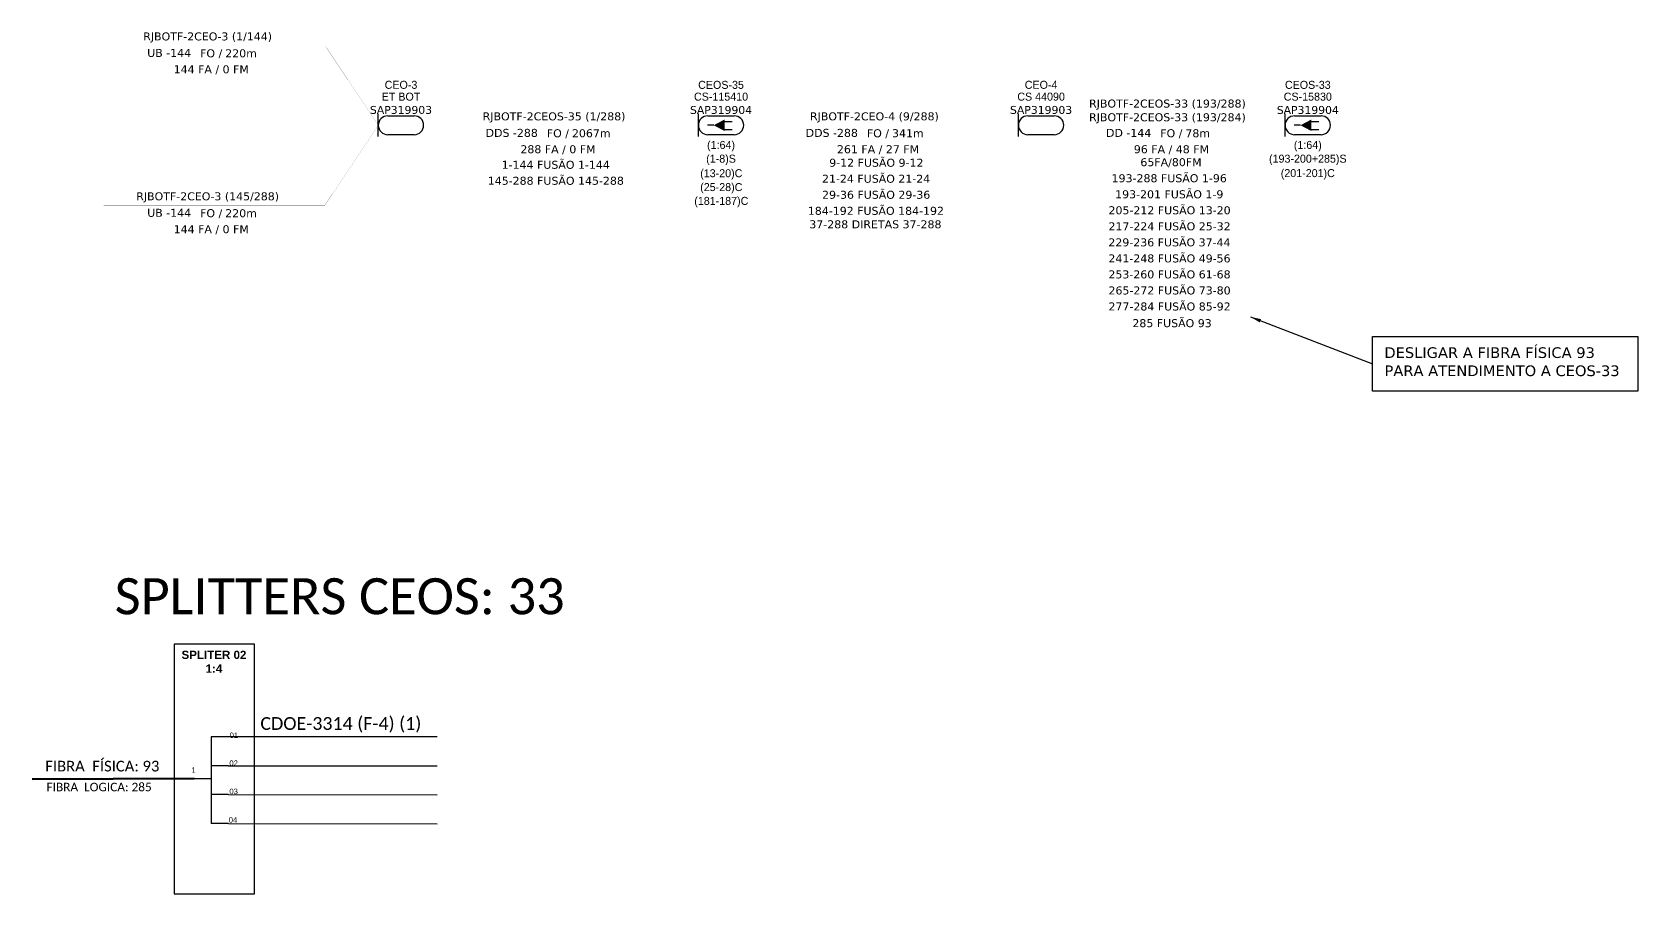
# Model space of a CAD drawing. Header units: millimetres. Extents: x 2767 to 3378, y 650 to 1066.
# Drawn here: x 2807.2 to 3108.2, y 904.3 to 1066 of the extents above; entities that cross this region are included whole.
import ezdxf
from ezdxf.enums import TextEntityAlignment as Align

# ---------------------------------------------------------------- set-up
doc = ezdxf.new("R2010")
doc.units = ezdxf.units.MM
doc.header["$LTSCALE"] = 0.1
doc.header["$MEASUREMENT"] = 0
doc.layers.add('40.1-ETIQUETAS', color=1, linetype='Continuous', lineweight=20)
doc.layers.add('Texto_Cabos', color=1, linetype='Continuous', lineweight=20)
for name, color, linetype in [('CD a instalar', 1, 'Continuous'), ('CEO', 1, 'Continuous'), ('CEOS', 1, 'Continuous'), ('label_cabos', 7, 'Continuous')]:
    doc.layers.add(name, color=color, linetype=linetype)
doc.styles.add('siredit', font='verdana.ttf')
doc.styles.get("Standard").update_dxf_attribs({"font": 'arial.ttf'})
doc.styles.add('Style-font000', font='font000.shx')
doc.dimstyles.new('CC', dxfattribs={"dimtxt": 1, "dimasz": 2, "dimexe": 0.18, "dimexo": 0.0625, "dimgap": 0.09, "dimtad": 0, "dimdec": 0, "dimrnd": 1, "dimzin": 0, "dimdsep": 46, "dimtxsty": 'siredit', "dimblk": 'NONE', "dimcen": 0, "dimse1": 1, "dimse2": 1, "dimsd1": 1, "dimsd2": 1, "dimclrt": 7, "dimadec": 0, "dimazin": 0, "dimtfac": 1, "dimtdec": 0, "dimtofl": 0, "dimtmove": 0, "dimatfit": 3, "dimfxl": 0, "dimtolj": 1, "dimtzin": 0, "dimarcsym": 0})

# ---------------------------------------------------------------- blocks, each defined once
blk = doc.blocks.new('ceo')
at = {"layer": 'CEO', "color": 0}
for p, q in [((1.77, 1.77), (6.73, 1.77)), ((6.73, -1.77), (1.77, -1.77))]:
    blk.add_line(p, q, dxfattribs=at)
blk.add_lwpolyline([(0, -2.13), (0, 2.13)], dxfattribs=at)
for centre, start, end in [((1.77, 0), 90, 270), ((6.73, 0), 270, 90)]:
    blk.add_arc(centre, 1.77, start, end, dxfattribs=at)
at = {"layer": 'CEO', "color": 0, "style": 'siredit', "flags": 1}
for tag, height, p in [('ID', 0.887, (4.25, 9.07)), ('COORX', 0.739, (4.25, -1.77)), ('COORY', 0.739, (4.25, -1.77))]:
    blk.add_attdef(tag, text='', height=height, dxfattribs=at).set_placement(p, align=Align.MIDDLE_CENTER)
at = {"layer": 'CEO', "color": 0}
for tag, height, style, p in [('LOCAL?', 1.5, 'Style-font000', (4.25, 5.37)), ('NOME?', 1.5, 'Style-font000', (4.25, 7.59)), ('TIPO?', 1.48, 'siredit', (4.25, 2.88))]:
    blk.add_attdef(tag, text='', height=height, dxfattribs=dict(at, style=style)).set_placement(p, align=Align.MIDDLE_CENTER)
at = {"layer": 'CEO', "color": 0, "style": 'Style-font000', "flags": 1}
blk.add_attdef('FIBRAS_RESERVA', text='', height=1.5, dxfattribs=at).set_placement((4.25, -2.94), align=Align.TOP_CENTER)
blk = doc.blocks.new('Attributo_cabos')
at = {"layer": 'Texto_Cabos', "color": 0, "style": 'siredit'}
blk.add_text('FO /', height=1.5, dxfattribs=at).set_placement((1.49, -1.5), align=Align.MIDDLE_RIGHT)
at = {"layer": 'Texto_Cabos', "color": 0, "style": 'siredit', "flags": 1}
for tag, p in [('ID', (-0.57, 7.5)), ('N_CABOS_R_PRIMARIA', (-0.57, 4.5)), ('S/CORTE_R_PRIMARIA', (-0.57, -10.5)), ('FUSÃO_R_PRIMARIA', (-0.57, -13.5)), ('T_CABOS', (-0.57, -19.5))]:
    blk.add_attdef(tag, text='', height=1.5, dxfattribs=at).set_placement(p, align=Align.MIDDLE_CENTER)
at = {"layer": 'Texto_Cabos', "color": 0, "style": 'siredit'}
for tag, p in [('N_CABOS_001', (-16.31, 0.92)), ('FUSÃO_001', (-1.03, -8.25))]:
    blk.add_attdef(tag, p, '', height=1.5, dxfattribs=at)
blk.add_attdef('FIBRAS', text='', height=1.5, dxfattribs=at).set_placement((-4.34, -1.43), align=Align.MIDDLE_RIGHT)
blk.add_attdef('METROS', text='', height=1.5, dxfattribs=at).set_placement((2.05, -1.5), align=Align.MIDDLE_LEFT)
blk.add_attdef('FA/FM', text='', height=1.5, dxfattribs=at).set_placement((-0.57, -4.5), align=Align.MIDDLE_CENTER)
at = {"layer": 'Texto_Cabos', "color": 0, "style": 'siredit', "flags": 1}
blk.add_attdef('S/CORTE', text='', height=1.5, dxfattribs=at).set_placement((-0.57, -16.5), align=Align.CENTER)
blk = doc.blocks.new('ceos')
at = {"layer": 'CEOS', "color": 0}
for p, q in [((1.77, 1.77), (6.73, 1.77)), ((6.73, -1.77), (1.77, -1.77))]:
    blk.add_line(p, q, dxfattribs=at)
for points in [[(0, -2.13), (0, 2.13)], [(2.88, 0), (1.69, 0)], [(4.84, 0.7), (6.34, 0.7)], [(4.84, -0.77), (6.34, -0.77)]]:
    blk.add_lwpolyline(points, dxfattribs=at)
blk.add_lwpolyline([(2.88, 0, 0, 2.18, 0), (4.93, 0, 2.18, 2.18, 0)], format="xyseb", dxfattribs=at)
for centre, start, end in [((1.77, 0), 90, 270), ((6.73, 0), 270, 90)]:
    blk.add_arc(centre, 1.77, start, end, dxfattribs=at)
at = {"layer": 'CEOS', "color": 0, "style": 'siredit', "flags": 1}
for tag, height, p in [('ID', 0.887, (4.25, 9.07)), ('COORX', 0.739, (4.25, -1.77)), ('COORY', 0.739, (4.25, -1.77))]:
    blk.add_attdef(tag, text='', height=height, dxfattribs=at).set_placement(p, align=Align.MIDDLE_CENTER)
at = {"layer": 'CEOS', "color": 0}
for tag, height, style, p in [('LOCAL?', 1.5, 'Style-font000', (4.25, 5.37)), ('NOME?', 1.5, 'Style-font000', (4.25, 7.59)), ('TIPO?', 1.48, 'siredit', (4.25, 2.88))]:
    blk.add_attdef(tag, text='', height=height, dxfattribs=dict(at, style=style)).set_placement(p, align=Align.MIDDLE_CENTER)
at = {"layer": 'CEOS', "color": 0, "style": 'Style-font000'}
for tag, p in [('RACIO_SPLITAGEM', (4.25, -2.94)), ('FIBRAS_FUSIONADAS', (4.25, -5.51)), ('FIBRAS_RESERVA', (4.25, -7.73))]:
    blk.add_attdef(tag, text='', height=1.5, dxfattribs=at).set_placement(p, align=Align.TOP_CENTER)
blk = doc.blocks.new('_None')

msp = doc.modelspace()

# ---------------------------------------------------------------- linework, layer by layer
at = {"color": 7, "linetype": 'Continuous'}
for p, q in [((2840.8, 933.74), (2840.8, 917.47)), ((2844.02, 933.74), (2840.8, 933.74)), ((2844.02, 928.3), (2840.95, 928.3)), ((2837.61, 925.92), (2840.78, 925.92)), ((2844.02, 922.91), (2840.95, 922.91)), ((2844.02, 917.47), (2840.8, 917.47))]:
    msp.add_line(p, q, dxfattribs=at)
at = {"color": 10, "linetype": 'Continuous'}
for p, q in [((2843.87, 933.78), (2883.14, 933.77)), ((2844.02, 928.29), (2883.14, 928.28)), ((2844.02, 922.89), (2883.14, 922.88)), ((2844.02, 917.46), (2883.14, 917.44))]:
    msp.add_line(p, q, dxfattribs=at)
at = {"color": 1, "linetype": 'Continuous', "lineweight": 60}
msp.add_line((2837.61, 925.92), (2807.22, 925.82), dxfattribs=at)
msp.add_lwpolyline([(3058.5, 1008.82), (3108.25, 1008.82), (3108.25, 998.57), (3058.5, 998.57)], close=True)
at = {"color": 7}
msp.add_lwpolyline([(2833.83, 904.27), (2848.93, 904.27), (2848.93, 951.14), (2833.83, 951.14)], close=True, dxfattribs=at)
at = {"layer": 'CD a instalar', "color": 0, "linetype": 'ByBlock', "const_width": 0.02}
for points in [[(2872.12, 1048.48), (2862.12, 1063.48), (2820.62, 1063.48)], [(2872.12, 1048.48), (2862.12, 1033.48), (2820.62, 1033.48)], [(2880.62, 1048.48), (2932.12, 1048.48)]]:
    msp.add_lwpolyline(points, dxfattribs=at)
at = {"layer": 'CD a instalar', "color": 7, "linetype": 'ByBlock', "const_width": 0.02}
msp.add_lwpolyline([(2940.62, 1048.48), (2992.12, 1048.48)], dxfattribs=at)
at = {"layer": 'CD a instalar', "color": 5, "linetype": 'ByBlock', "const_width": 0.02}
msp.add_lwpolyline([(3000.62, 1048.48), (3000.62, 1048.48), (3042.12, 1048.48)], dxfattribs=at)
at = {"layer": 'CEOS', "color": 7}
for p, q in [((2933.89, 1050.24), (2938.85, 1050.24)), ((2938.85, 1046.71), (2933.89, 1046.71))]:
    msp.add_line(p, q, dxfattribs=at)
for points in [[(2932.12, 1046.34), (2932.12, 1050.61)], [(2935, 1048.48), (2933.81, 1048.48)], [(2936.96, 1049.18), (2938.46, 1049.18)], [(2936.96, 1047.7), (2938.46, 1047.7)]]:
    msp.add_lwpolyline(points, dxfattribs=at)
msp.add_lwpolyline([(2935, 1048.48, 0, 2.18, 0), (2937.05, 1048.48, 2.18, 2.18, 0)], format="xyseb", dxfattribs=at)
for centre, start, end in [((2933.89, 1048.48), 90, 270), ((2938.85, 1048.48), 270, 90)]:
    msp.add_arc(centre, 1.77, start, end, dxfattribs=at)

# ---------------------------------------------------------------- block references
at = {"layer": '40.1-ETIQUETAS', "color": 7, "linetype": 'Continuous'}
ref = msp.add_blockref('Attributo_cabos', (2841.37, 1063.48), dxfattribs=at)
ref.add_attrib('N_CABOS_001', 'RJBOTF-2CEO-3 (1/144)', (2828.04, 1064.4), dxfattribs={"layer": 'Texto_Cabos', "color": 0, "height": 1.5, "style": 'siredit'})
ref.add_attrib('FA/FM', '144 FA / 0 FM', dxfattribs={"layer": 'Texto_Cabos', "color": 0, "height": 1.5, "style": 'siredit'}).set_placement((2840.8, 1058.98), align=Align.MIDDLE_CENTER)
ref.add_attrib('FIBRAS', 'UB -144', dxfattribs={"layer": 'Texto_Cabos', "color": 0, "height": 1.5, "style": 'siredit'}).set_placement((2837.03, 1062.05), align=Align.MIDDLE_RIGHT)
ref.add_attrib('METROS', '220m', dxfattribs={"layer": 'Texto_Cabos', "color": 0, "height": 1.5, "style": 'siredit'}).set_placement((2843.42, 1061.98), align=Align.MIDDLE_LEFT)
ref = msp.add_blockref('Attributo_cabos', (2906.37, 1048.48), dxfattribs=at)
ref.add_attrib('N_CABOS_001', 'RJBOTF-2CEOS-35 (1/288)', (2891.68, 1049.4), dxfattribs={"layer": 'Texto_Cabos', "color": 0, "height": 1.5, "style": 'siredit'})
ref.add_attrib('FUSÃO_001', '1-144 FUSÃO 1-144', (2895.24, 1040.32), dxfattribs={"layer": 'Texto_Cabos', "color": 0, "height": 1.5, "style": 'siredit'})
ref.add_attrib('FA/FM', '288 FA / 0 FM', dxfattribs={"layer": 'Texto_Cabos', "color": 0, "height": 1.5, "style": 'siredit'}).set_placement((2905.8, 1043.98), align=Align.MIDDLE_CENTER)
ref.add_attrib('FIBRAS', 'DDS -288', dxfattribs={"layer": 'Texto_Cabos', "color": 0, "height": 1.5, "style": 'siredit'}).set_placement((2902.03, 1047.05), align=Align.MIDDLE_RIGHT)
ref.add_attrib('METROS', '2067m', dxfattribs={"layer": 'Texto_Cabos', "color": 0, "height": 1.5, "style": 'siredit'}).set_placement((2908.42, 1046.98), align=Align.MIDDLE_LEFT)
ref.add_attrib('FUSÃO_002', '145-288 FUSÃO 145-288', (2892.63, 1037.32), dxfattribs={"layer": 'Texto_Cabos', "color": 0, "height": 1.5, "style": 'siredit'})
ref = msp.add_blockref('Attributo_cabos', (2966.37, 1048.48), dxfattribs=at)
ref.add_attrib('N_CABOS_001', 'RJBOTF-2CEO-4 (9/288)', (2953.04, 1049.4), dxfattribs={"layer": 'Texto_Cabos', "color": 0, "height": 1.5, "style": 'siredit'})
ref.add_attrib('FUSÃO_001', '9-12 FUSÃO 9-12', (2956.65, 1040.7), dxfattribs={"layer": 'Texto_Cabos', "color": 0, "height": 1.5, "style": 'siredit'})
ref.add_attrib('FA/FM', '261 FA / 27 FM', dxfattribs={"layer": 'Texto_Cabos', "color": 0, "height": 1.5, "style": 'siredit'}).set_placement((2965.8, 1043.98), align=Align.MIDDLE_CENTER)
ref.add_attrib('FIBRAS', 'DDS -288', dxfattribs={"layer": 'Texto_Cabos', "color": 0, "height": 1.5, "style": 'siredit'}).set_placement((2962.03, 1047.05), align=Align.MIDDLE_RIGHT)
ref.add_attrib('METROS', '341m', dxfattribs={"layer": 'Texto_Cabos', "color": 0, "height": 1.5, "style": 'siredit'}).set_placement((2968.42, 1046.98), align=Align.MIDDLE_LEFT)
ref.add_attrib('FUSÃO_002', '21-24 FUSÃO 21-24', (2955.3, 1037.7), dxfattribs={"layer": 'Texto_Cabos', "color": 0, "height": 1.5, "style": 'siredit'})
ref.add_attrib('FUSÃO_003', '29-36 FUSÃO 29-36', (2955.31, 1034.69), dxfattribs={"layer": 'Texto_Cabos', "color": 0, "height": 1.5, "style": 'siredit'})
ref.add_attrib('FUSÃO_004', '184-192 FUSÃO 184-192', (2952.64, 1031.68), dxfattribs={"layer": 'Texto_Cabos', "color": 0, "height": 1.5, "style": 'siredit'})
ref.add_attrib('FUSÃO_005', '37-288 DIRETAS 37-288', (2952.92, 1029.15), dxfattribs={"layer": 'Texto_Cabos', "color": 0, "height": 1.5, "style": 'siredit'})
ref = msp.add_blockref('Attributo_cabos', (2841.37, 1033.48), dxfattribs=at)
ref.add_attrib('N_CABOS_001', 'RJBOTF-2CEO-3 (145/288)', (2826.73, 1034.4), dxfattribs={"layer": 'Texto_Cabos', "color": 0, "height": 1.5, "style": 'siredit'})
ref.add_attrib('FA/FM', '144 FA / 0 FM', dxfattribs={"layer": 'Texto_Cabos', "color": 0, "height": 1.5, "style": 'siredit'}).set_placement((2840.8, 1028.98), align=Align.MIDDLE_CENTER)
ref.add_attrib('FIBRAS', 'UB -144', dxfattribs={"layer": 'Texto_Cabos', "color": 0, "height": 1.5, "style": 'siredit'}).set_placement((2837.03, 1032.05), align=Align.MIDDLE_RIGHT)
ref.add_attrib('METROS', '220m', dxfattribs={"layer": 'Texto_Cabos', "color": 0, "height": 1.5, "style": 'siredit'}).set_placement((2843.42, 1031.98), align=Align.MIDDLE_LEFT)
at = {"layer": 'CEO', "color": 7}
msp.add_blockref('ceo', (2872.12, 1048.48), dxfattribs=at).add_auto_attribs({'NOME?': 'CEO-3', 'LOCAL?': 'ET BOT', 'TIPO?': 'SAP319903'})
at = {"layer": 'CEO', "color": 5}
msp.add_blockref('ceo', (2992.12, 1048.48), dxfattribs=at).add_auto_attribs({'NOME?': 'CEO-4', 'LOCAL?': 'CS 44090', 'TIPO?': 'SAP319903'})
at = {"layer": 'CEOS', "color": 5}
ref = msp.add_blockref('ceos', (3042.12, 1048.48), dxfattribs=at)
ref.add_attrib('NOME?', 'CEOS-33', dxfattribs={"color": 0, "height": 1.499, "style": 'Style-font000'}).set_placement((3046.37, 1056.06), align=Align.MIDDLE_CENTER)
ref.add_attrib('LOCAL?', 'CS-15830', dxfattribs={"color": 0, "height": 1.499, "style": 'Style-font000'}).set_placement((3046.37, 1053.85), align=Align.MIDDLE_CENTER)
ref.add_attrib('TIPO?', 'SAP319904', dxfattribs={"color": 0, "height": 1.478, "style": 'siredit'}).set_placement((3046.37, 1051.35), align=Align.MIDDLE_CENTER)
ref.add_attrib('RACIO_SPLITAGEM', '(1:64)', dxfattribs={"color": 0, "height": 1.499, "style": 'Style-font000'}).set_placement((3046.37, 1045.54), align=Align.TOP_CENTER)
ref.add_attrib('FIBRAS_FUSIONADAS', '(193-200+285)S', dxfattribs={"height": 1.4986, "style": 'Style-font000'}).set_placement((3046.37, 1042.96), align=Align.TOP_CENTER)
ref.add_attrib('FIBRAS_RESERVA', '(201-201)C', dxfattribs={"color": 0, "height": 1.499, "style": 'Style-font000'}).set_placement((3046.37, 1040.25), align=Align.TOP_CENTER)

# ---------------------------------------------------------------- texts
at = {"color": 1, "style": 'siredit'}
for s, p in [('DESLIGAR A FIBRA FÍSICA 93 ', (3060.72, 1004.82)), ('PARA ATENDIMENTO A CEOS-33', (3060.75, 1001.42))]:
    msp.add_text(s, height=2, dxfattribs=at).set_placement(p)
at = {"attachment_point": 5}
for s, insert, char_height, width in [('\\C7;\\fCalibri|b0|i0|c0|p34;SPLITTERS CEOS: 33', (2864.88, 960.07), 6.7738, 103.2262), ('\\C10;\\fArial|b1|i0|c0|p34;\\H1x;SPLITER 02\\P1:4', (2841.31, 947.83), 1.551, 15.0967), ('\\C7;\\fCalibri|b0|i0|c0|p34;CDOE-3314 (F-4) (1)', (2865.1, 935.98), 2.3966, 58.3112), ('\\C7;\\fArial|b0|i0|;\\H1.0273588255048;01 ', (2845.04, 934.03), 1.551, 3.1104), ('\\C7;\\fCalibri|b0|i0|c0|p34;FIBRA  FÍSICA: 93', (2820.38, 928.23), 1.9971, 30.1935), ('\\C7;\\fArial|b0|i0|;\\H1.0273588255048;1', (2837.46, 927.51), 1.551, 1.5362), ('\\C7;\\fArial|b0|i0|;\\H1.0273588255048;02 ', (2845, 928.79), 1.551, 3.2834), ('\\C7;\\fCalibri|b0|i0|c0|p34;FIBRA  LOGICA: 285', (2819.78, 924.31), 1.5978, 30.1935), ('\\C7;\\fArial|b0|i0|;\\H1.0273588255048;03 ', (2845, 923.5), 1.551, 3.0193), ('\\C7;\\fArial|b0|i0|;\\H1.0273588255048;04 ', (2844.87, 918.14), 1.551, 3.2834)]:
    msp.add_mtext(s, dxfattribs=dict(at, insert=insert, char_height=char_height, width=width))
at = {"layer": 'CEOS', "color": 7, "linetype": 'Continuous'}
for s, height, style, p in [('CEOS-35', 1.499, 'Style-font000', (2936.37, 1056.06)), ('CS-115410', 1.499, 'Style-font000', (2936.37, 1053.85)), ('SAP319904', 1.478, 'siredit', (2936.37, 1051.35))]:
    msp.add_text(s, height=height, dxfattribs=dict(at, style=style)).set_placement(p, align=Align.MIDDLE_CENTER)
at = {"layer": 'CEOS', "color": 7, "linetype": 'Continuous', "style": 'Style-font000'}
for s, p in [('(1:64)', (2936.37, 1045.54)), ('(1-8)S', (2936.37, 1042.96)), ('(13-20)C', (2936.42, 1040.23)), ('(25-28)C', (2936.42, 1037.63)), ('(181-187)C', (2936.42, 1035.04))]:
    msp.add_text(s, height=1.499, dxfattribs=at).set_placement(p, align=Align.TOP_CENTER)
at = {"layer": 'Texto_Cabos', "color": 5, "linetype": 'Continuous', "style": 'siredit'}
for s, p in [('RJBOTF-2CEOS-33 (193/288)', (3005.36, 1051.8)), ('RJBOTF-2CEOS-33 (193/284)', (3005.36, 1049.23)), ('65FA/80FM', (3014.98, 1040.8)), ('193-288 FUSÃO 1-96', (3009.59, 1037.79)), ('193-201 FUSÃO 1-9', (3010.25, 1034.78)), ('205-212 FUSÃO 13-20', (3009, 1031.78)), ('217-224 FUSÃO 25-32', (3009, 1028.77)), ('229-236 FUSÃO 37-44', (3008.98, 1025.76)), ('241-248 FUSÃO 49-56', (3008.99, 1022.75)), ('253-260 FUSÃO 61-68', (3008.99, 1019.75)), ('265-272 FUSÃO 73-80', (3009, 1016.74)), ('277-284 FUSÃO 85-92', (3009, 1013.73))]:
    msp.add_text(s, height=1.5, dxfattribs=at).set_placement(p)
msp.add_text('DD -144', height=1.5, dxfattribs=at).set_placement((3017.03, 1047.05), align=Align.MIDDLE_RIGHT)
at = {"layer": 'Texto_Cabos', "color": 5, "style": 'siredit'}
msp.add_text('FO /', height=1.5, dxfattribs=at).set_placement((3022.86, 1046.98), align=Align.MIDDLE_RIGHT)
at = {"layer": 'Texto_Cabos', "color": 5, "linetype": 'Continuous', "style": 'siredit'}
msp.add_text('78m', height=1.5, dxfattribs=at).set_placement((3023.42, 1046.98), align=Align.MIDDLE_LEFT)
msp.add_text('96 FA / 48 FM', height=1.5, dxfattribs=at).set_placement((3020.8, 1043.98), align=Align.MIDDLE_CENTER)
at = {"layer": 'Texto_Cabos', "linetype": 'Continuous', "style": 'siredit'}
msp.add_text('285 FUSÃO 93', height=1.5, dxfattribs=at).set_placement((3013.48, 1010.6))

# ---------------------------------------------------------------- leaders
at = {"layer": 'label_cabos'}
msp.add_leader([(3035.62, 1012.52), (3058.5, 1003.7)], dimstyle='CC', override={"dimgap": 0.09, "dimtad": 0}, dxfattribs=at)

doc.saveas('drawing.dxf')
